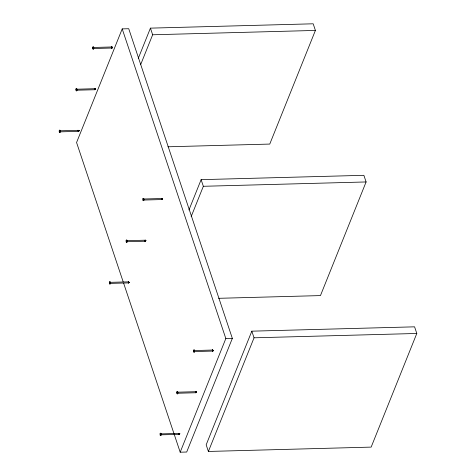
<?xml version="1.0" encoding="UTF-8"?>
<svg xmlns="http://www.w3.org/2000/svg" width="476" height="476" viewBox="0 0 476 476"><rect width="100%" height="100%" fill="white"/><g stroke="black" fill="none" stroke-linecap="round" stroke-linejoin="round"><path stroke-width="0.71" d="M59.893 131.852L78.338 131.364L78.534 130.882L78.344 130.317L59.899 130.811M76.565 90.196L95.057 89.732L95.254 89.25L95.063 88.691L76.523 89.232M93.373 47.475L111.818 46.981L112.36 47.493C111.402 49.337 111.402 45.678 112.36 47.493L111.812 48.028L93.367 48.516M111.908 47.975L111.866 47.011M110.045 282.351L128.49 281.857L129.032 282.369C128.115 284.237 128.05 280.542 129.032 282.369L128.532 282.899L110.039 283.393M128.579 282.851L128.538 281.887M126.878 241.677L126.836 240.707L145.234 240.19L145.769 240.695C144.853 242.57 144.787 238.875 145.769 240.695L145.275 241.225L126.783 241.725M145.323 241.183L145.281 240.219M162.06 199.509L162.512 199.022L161.971 198.516L143.526 199.004L143.568 200.045L161.965 199.557L162.137 198.807L161.804 198.742M160.65 434.814L179.19 434.409L179.381 433.928L179.196 433.368L160.65 433.91M177.483 393.235L195.928 392.742L196.118 392.26L195.934 391.7L177.483 392.188M194.22 351.568L212.665 351.074L212.849 350.455L212.671 350.033L194.125 350.574M78.385 131.358L78.885 130.829L78.296 130.323L78.159 130.668L78.885 130.829L78.433 131.311M93.534 48.29L93.534 47.773M110.206 283.166L110.206 282.649M195.975 392.736L196.469 392.206L195.88 391.706L196.469 392.206L196.023 392.694M123.665 283.291L180.184 452.2L186.693 452.027L232.342 338.388L128.728 28.715L122.213 28.893L76.571 142.532L123.195 281.881M138.254 58.441L150.428 28.138L313.19 23.8L315.409 30.434L269.761 144.073L167.945 146.786M140.753 64.391L152.647 34.772L150.428 28.138M188.954 209.958L201.122 179.654L363.884 175.317L366.103 181.951L320.455 295.59L218.639 298.309M191.173 216.598L203.347 186.289L201.122 179.654M180.184 452.2L225.832 338.561L122.213 28.893M251.822 331.171L206.173 444.81L208.393 451.45L371.155 447.107L416.803 333.468L414.584 326.833L251.822 331.171L254.041 337.811L208.393 451.45M94.95 88.774L95.605 89.196L95.152 89.684L95.605 89.196L95.117 88.714M212.712 351.068L213.206 350.538L212.617 350.038L213.206 350.538L212.76 351.026M179.285 434.362L179.732 433.874L179.244 433.392M111.86 48.022L112.36 47.493L111.914 47.07M161.804 199.265L161.965 199.557L162.512 199.022L162.018 198.54M179.238 434.404L179.732 433.874L179.196 433.368L179.732 433.874L179.327 434.285M111.949 47.903L112.36 47.493L111.765 46.987M95.194 89.607L95.605 89.196L95.158 88.78M78.475 131.239L78.885 130.829L78.391 130.347M162.102 199.432L162.512 199.022L162.066 198.605M145.364 241.112L145.769 240.695L145.18 240.196M128.621 282.78L129.032 282.369L128.443 281.863M212.802 350.949L213.206 350.538L212.718 350.056M196.064 392.617L196.469 392.206L195.981 391.724M78.439 130.406L78.885 130.829L78.29 131.334L78.885 130.829L78.344 130.317M162.018 199.551L162.512 199.022L161.923 198.522M145.228 241.237L145.769 240.695L145.364 240.374M128.484 282.905L129.032 282.369L128.621 282.042M212.802 350.211L213.206 350.538L212.611 351.05L213.206 350.538L212.671 350.033M196.064 391.879L196.469 392.206L195.928 392.742L195.761 392.45L196.469 392.206L195.934 391.7M179.196 433.368L179.732 433.874L179.19 434.409L179.732 433.874L179.291 433.457M111.765 47.999L112.36 47.493L111.949 47.166M95.2 88.869L95.605 89.196L95.01 89.708L95.605 89.196L95.016 88.697M78.338 131.364L78.885 130.829L78.475 130.501M161.917 199.533L162.512 199.022L162.108 198.694M145.174 241.207L145.769 240.695L145.138 240.237M128.437 282.875L129.032 282.369L128.395 281.905M212.665 351.074L213.206 350.538L212.57 350.08M195.874 392.718L196.469 392.206L195.838 391.748M179.143 434.386L179.732 433.874L179.327 433.547M111.979 47.802L112.36 47.493L111.723 47.035M95.224 89.506L95.605 89.196L94.968 88.738M78.504 131.138L78.885 130.829L78.248 130.37M162.132 199.331L162.512 199.022L161.876 198.563M145.394 241.011L145.769 240.695L145.097 240.315M128.651 282.679L129.032 282.369L128.353 281.982M212.831 350.848L213.206 350.538L212.831 350.33M196.094 392.516L196.469 392.206L195.797 391.825M179.357 434.183L179.732 433.874L179.059 433.493M111.717 47.939L112.36 47.493L111.681 47.106M78.242 131.275L78.885 130.829L78.207 130.442M161.87 199.468L162.512 199.022L162.137 198.807M145.132 241.142L145.769 240.695L145.394 240.487M128.389 282.815L129.032 282.369L128.651 282.155M212.57 350.985L213.206 350.538L212.504 350.259M195.832 392.652L196.469 392.206L196.094 391.998M111.997 47.677L112.36 47.493L111.979 47.279M95.248 89.387L95.605 89.196L94.926 88.816M78.522 131.013L78.885 130.829L78.504 130.614M162.155 199.212L162.512 199.022L162.155 198.938M145.412 240.886L145.769 240.695L145.067 240.416M128.669 282.554L129.032 282.369L128.324 282.084M212.849 350.729L213.206 350.538L212.849 350.455M196.112 392.397L196.469 392.206L196.112 392.123M179.375 434.064L179.732 433.874L179.357 433.666M111.676 47.844L112.36 47.493L111.652 47.207M94.926 89.553L95.605 89.196L95.23 88.982M161.834 199.379L162.512 199.022L161.78 198.998M145.091 241.052L145.769 240.695L145.412 240.618M128.347 282.72L129.032 282.369L128.675 282.286M195.791 392.563L196.469 392.206L195.743 392.045M179.053 434.231L179.732 433.874L179.375 433.791M111.646 47.731L112.36 47.493L111.997 47.41M94.897 89.434L95.605 89.196L94.897 88.917M78.171 131.067L78.885 130.829L78.177 130.543M145.061 240.939L145.769 240.695L145.043 240.541M128.318 282.607L129.032 282.369L128.306 282.209M212.498 350.782L213.206 350.538L212.48 350.378M112.003 47.546L112.36 47.493L111.628 47.332M95.254 89.25L95.605 89.196L95.01 89.708M78.534 130.882L78.885 130.829L78.528 130.745M162.161 199.075L162.512 199.022L161.786 199.135M145.418 240.755L145.769 240.695L145.037 240.672M128.681 282.423L129.032 282.369L128.294 282.339M212.855 350.592L213.206 350.538L212.475 350.514M196.118 392.26L196.469 392.206L195.737 392.182M179.381 433.928L179.732 433.874L179 433.85M111.628 47.6L112.36 47.493L111.622 47.463M94.879 89.309L95.605 89.196L95.248 89.113M78.153 130.936L78.885 130.829L78.147 130.799M145.043 240.808L145.769 240.695M128.3 282.476L129.032 282.369M212.48 350.651L213.206 350.538M195.743 392.319L196.469 392.206M179.006 433.987L179.732 433.874M160.698 433.868L160.93 434.285M152.647 34.772L315.409 30.434M203.347 186.289L366.103 181.951M225.832 338.561L232.342 338.388M254.041 337.811L416.803 333.468M94.873 89.173L95.605 89.196L94.879 89.036M143.228 198.641A1.166 0.422 88.5 0 1 143.853 198.849A1.166 0.422 88.5 0 1 143.764 200.533A1.166 0.422 88.5 0 1 143.151 200.033M126.574 240.154A1.166 0.422 88.5 0 1 127.134 240.612A1.166 0.422 88.5 0 1 127.05 242.153A1.166 0.422 88.5 0 1 126.479 241.963M126.372 241.415A1.166 0.422 88.5 0 1 126.372 240.814M109.736 283.631A1.166 0.422 88.5 0 1 109.867 281.78A1.166 0.422 88.5 0 1 110.462 282.863A1.166 0.422 88.5 0 1 109.926 283.97M160.335 433.993A1.166 0.422 88.5 0 1 160.965 433.422A1.166 0.422 88.5 0 1 161.043 435.266A1.166 0.422 88.5 0 1 160.376 434.885M177.072 392.325A1.166 0.422 88.5 0 1 177.732 391.813A1.166 0.422 88.5 0 1 177.721 393.717A1.166 0.422 88.5 0 1 177.072 392.926M59.47 131.245A1.166 0.422 88.5 0 1 60.077 130.317A1.166 0.422 88.5 0 1 60.16 132.28A1.166 0.422 88.5 0 1 59.482 131.549M142.889 198.879A1.166 0.422 88.5 0 0 143.246 200.699A1.166 0.422 88.5 0 0 143.621 199.033A1.166 0.422 88.5 0 0 142.889 198.879M126.146 240.553A1.166 0.422 88.5 0 0 126.503 242.373A1.166 0.422 88.5 0 0 126.884 240.707A1.166 0.422 88.5 0 0 126.146 240.553M109.403 282.22A1.166 0.422 88.5 0 0 109.766 284.041A1.166 0.422 88.5 0 0 110.14 282.375A1.166 0.422 88.5 0 0 109.403 282.22M160.109 433.731A1.166 0.422 88.5 0 0 160.466 435.552A1.166 0.422 88.5 0 0 160.846 433.886A1.166 0.422 88.5 0 0 160.109 433.731M176.846 392.063A1.166 0.422 88.5 0 0 177.203 393.884A1.166 0.422 88.5 0 0 177.584 392.218A1.166 0.422 88.5 0 0 176.846 392.063M193.583 350.395A1.166 0.422 88.5 0 0 193.94 352.216A1.166 0.422 88.5 0 0 194.321 350.55A1.166 0.422 88.5 0 0 193.583 350.395M193.857 350.39A1.166 0.422 88.5 0 0 194.214 352.204A1.166 0.422 88.5 0 0 194.589 350.544A1.166 0.422 88.5 0 0 193.857 350.39M92.731 47.344A1.166 0.422 88.5 0 0 93.094 49.165A1.166 0.422 88.5 0 0 93.469 47.499A1.166 0.422 88.5 0 0 92.731 47.344M93.004 47.338A1.166 0.422 88.5 0 0 93.361 49.159A1.166 0.422 88.5 0 0 93.736 47.493A1.166 0.422 88.5 0 0 93.004 47.338M75.981 89.054A1.166 0.422 88.5 0 0 76.338 90.868A1.166 0.422 88.5 0 0 76.713 89.208A1.166 0.422 88.5 0 0 75.981 89.054M76.249 89.042A1.166 0.422 88.5 0 0 76.612 90.862A1.166 0.422 88.5 0 0 76.987 89.202A1.166 0.422 88.5 0 0 76.249 89.042M59.256 130.68A1.166 0.422 88.5 0 0 59.619 132.501A1.166 0.422 88.5 0 0 59.994 130.835A1.166 0.422 88.5 0 0 59.256 130.68"/></g></svg>
